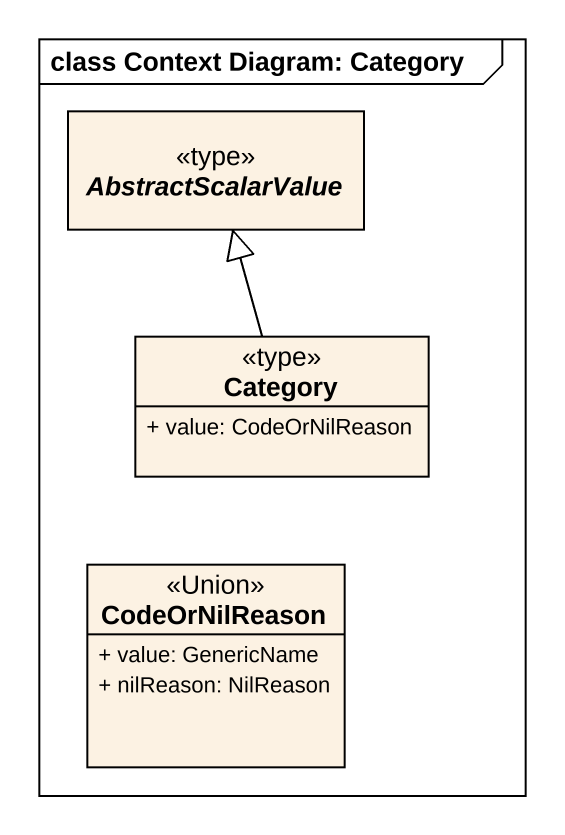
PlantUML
@startuml
mainframe class Context Diagram: Category
hide circle
hide empty members
skinparam classAttributeIconSize 0
abstract class AbstractScalarValue <<type>>
class Category <<type>> {
  + value: CodeOrNilReason
}
class CodeOrNilReason <<Union>> {
  + value: GenericName
  + nilReason: NilReason
}
Category -up-|> AbstractScalarValue
@enduml
